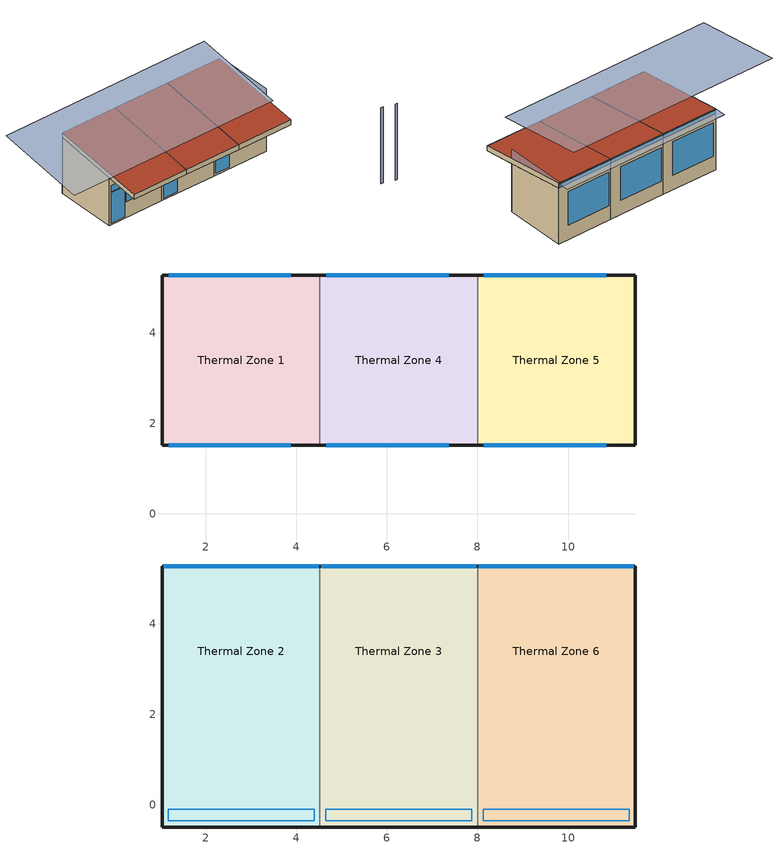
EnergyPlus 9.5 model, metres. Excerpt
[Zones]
Thermal Zone 1
 floor ground (ConcretoAD10cm): 4.52,5.27 4.52,1.51 1.04,1.51 1.04,5.27 z0
 wall outside (TabiqueR14cm): 1.04,1.51 4.52,1.51 z0:3; 4.52,5.27 1.04,5.27 z0:3.5; 1.04,5.27,3.5 1.04,5.27,0 1.04,1.51,0 1.04,1.51,3
 wall to Thermal Zone 4 (TabiqueR14cm): 4.52,5.27,3.5 4.52,1.51,3 4.52,1.51,0 4.52,5.27,0
 window (ASHRAE 189.1-2009 ExtWindow ClimateZone 4-5): 2.18,1.51 3.88,1.51 z1:2; 1.18,1.51 2.08,1.51 z0.1:2; 1.18,1.51 3.88,1.51 z2.05:2.45; 3.88,5.27 1.18,5.27 z0.9:3
Thermal Zone 4
 floor ground (ConcretoAD10cm): 8,5.27 8,1.51 4.52,1.51 4.52,5.27 z0
 wall outside (TabiqueR14cm): 8,5.27 4.52,5.27 z0:3.5; 4.52,1.51 8,1.51 z0:3
 wall to Thermal Zone 5 (TabiqueR14cm): 8,5.27,3.5 8,1.51,3 8,1.51,0 8,5.27,0
 window (ASHRAE 189.1-2009 ExtWindow ClimateZone 4-5): 7.36,5.27 4.66,5.27 z0.9:3; 4.66,1.51 5.56,1.51 z0.1:2; 4.66,1.51 7.36,1.51 z2.05:2.45; 5.66,1.51 7.36,1.51 z1:2
Thermal Zone 5
 floor ground (ConcretoAD10cm): 11.48,5.27 11.48,1.51 8,1.51 8,5.27 z0
 wall outside (TabiqueR14cm): 11.48,5.27 8,5.27 z0:3.5; 8,1.51 11.48,1.51 z0:3; 11.48,5.27,3.5 11.48,1.51,3 11.48,1.51,0 11.48,5.27,0
 window (ASHRAE 189.1-2009 ExtWindow ClimateZone 4-5): 10.84,5.27 8.14,5.27 z0.9:3; 9.14,1.51 10.84,1.51 z1:2; 8.14,1.51 9.04,1.51 z0.1:2; 8.14,1.51 10.84,1.51 z2.05:2.45
Thermal Zone 2
 floor outside (MorteroAD10cm): 4.52,1.51,3 4.52,-0.49,2.73 1.04,-0.49,2.73 1.04,1.51,3
 floor to Thermal Zone 1 (MorteroAD10cm): 4.52,5.27,3.5 4.52,1.51,3 1.04,1.51,3 1.04,5.27,3.5
 wall outside (MorteroAD10cm): 4.52,5.27 1.04,5.27 z3.5:3.8; 1.04,-0.49 4.52,-0.49 z2.73:3.03; 1.04,5.27,3.8 1.04,5.27,3.5 1.04,-0.49,2.73 1.04,-0.49,3.03
 wall to Thermal Zone 3 (MorteroAD10cm): 4.52,5.27,3.8 4.52,-0.49,3.03 4.52,-0.49,2.73 4.52,5.27,3.5
 window (ASHRAE 189.1-2009 ExtWindow ClimateZone 4-5): 4.49,5.27 1.07,5.27 z3.53:3.77
 roof outside (MorteroAD10cm): 4.52,-0.49,3.03 4.52,5.27,3.8 1.04,5.27,3.8 1.04,-0.49,3.03
 skylight (ASHRAE 189.1-2009 ExtWindow ClimateZone 4-5): 4.39,-0.1,2.79 4.39,-0.35,2.75 1.17,-0.35,2.75 1.17,-0.1,2.79
Thermal Zone 3
 floor outside (MorteroAD10cm): 8,1.51,3 8,-0.49,2.73 4.52,-0.49,2.73 4.52,1.51,3
 floor to Thermal Zone 4 (MorteroAD10cm): 8,5.27,3.5 8,1.51,3 4.52,1.51,3 4.52,5.27,3.5
 wall outside (MorteroAD10cm): 4.52,-0.49 8,-0.49 z2.73:3.03; 8,5.27 4.52,5.27 z3.5:3.8
 wall to Thermal Zone 6 (MorteroAD10cm): 8,5.27,3.8 8,-0.49,3.03 8,-0.49,2.73 8,5.27,3.5
 window (ASHRAE 189.1-2009 ExtWindow ClimateZone 4-5): 7.97,5.27 4.55,5.27 z3.53:3.77
 roof outside (MorteroAD10cm): 8,-0.49,3.03 8,5.27,3.8 4.52,5.27,3.8 4.52,-0.49,3.03
 skylight (ASHRAE 189.1-2009 ExtWindow ClimateZone 4-5): 7.87,-0.1,2.79 7.87,-0.35,2.75 4.65,-0.35,2.75 4.65,-0.1,2.79
Thermal Zone 6
 floor outside (MorteroAD10cm): 11.48,1.51,3 11.48,-0.49,2.73 8,-0.49,2.73 8,1.51,3
 floor to Thermal Zone 5 (MorteroAD10cm): 11.48,5.27,3.5 11.48,1.51,3 8,1.51,3 8,5.27,3.5
 wall outside (MorteroAD10cm): 11.48,5.27 8,5.27 z3.5:3.8; 8,-0.49 11.48,-0.49 z2.73:3.03; 11.48,5.27,3.8 11.48,-0.49,3.03 11.48,-0.49,2.73 11.48,5.27,3.5
 window (ASHRAE 189.1-2009 ExtWindow ClimateZone 4-5): 11.45,5.27 8.03,5.27 z3.53:3.77
 roof outside (MorteroAD10cm): 11.48,-0.49,3.03 11.48,5.27,3.8 8,5.27,3.8 8,-0.49,3.03
 skylight (ASHRAE 189.1-2009 ExtWindow ClimateZone 4-5): 11.35,-0.1,2.79 11.35,-0.35,2.75 8.13,-0.35,2.75 8.13,-0.1,2.79
shading: 14.16,-4.49 14.3,-4.49 z0:4.76; 11.48,5.27 11.48,5.97 1.04,5.97 1.04,5.27 z3.8; 10.48,-0.23,4.53 10.48,5.27,5.3 -2.72,5.27,5.3 -2.72,-0.23,4.53; 11.48,1.51,3.9 11.48,1.51,3.3 11.48,5.27,3.8 11.48,5.27,3.9
[Building]
Building 1: North Axis {deg}=-0
[Site:Location]
Temixco: Latitude {deg}=18.85; Longitude {deg}=-99.23; Time Zone {hr}=-6; Elevation {m}=1219
[SizingPeriod:WeatherFileDays]
Mayun: Begin Month=5; Begin Day of Month=1; End Month=6; End Day of Month=30; Day of Week for Start Day=Saturday; Use Weather File Daylight Saving Period=Yes; Use Weather File Rain and Snow Indicators=Yes
[Site:WeatherStation]
Wind Sensor Height Above Ground {m}=10; Wind Speed Profile Exponent=0.22; Wind Speed Profile Boundary Layer Thickness {m}=370; Air Temperature Sensor Height Above Ground {m}=1.5
[Site:HeightVariation]
Wind Speed Profile Exponent=0.22; Wind Speed Profile Boundary Layer Thickness {m}=370; Air Temperature Gradient Coefficient {K/m}=0.0065
[Site:GroundTemperature:BuildingSurface]
21, 21, 21, 21, 21, 21, 21, 21, 21, 21, 21, 21
[Material] Thermal Absorptance=0.9
Name | Roughness | Thickness {m} | Conductivity {W/m-K} | Density {kg/m3} | Specific Heat {J/kg-K} | Solar Absorptance | Visible Absorptance
ConcretoAD10cm | Rough | 0.1 | 2 | 2400 | 1000 | 0.6 | 0.6
MorteroAD10cm | Rough | 0.1 | 0.88 | 2800 | 896 | 0.2 | 0.2
TabiqueR14cm | MediumRough | 0.14 | 0.7 | 1970 | 800 | 0.65 | 0.65
[WindowMaterial:Glazing]
Theoretical Glass [207]: Optical Data Type=SpectralAverage; Thickness {m}=0.003; Solar Transmittance at Normal Incidence=0.3311; Front Side Solar Reflectance at Normal Incidence=0.6189; Back Side Solar Reflectance at Normal Incidence=0; Visible Transmittance at Normal Incidence=0.44; Front Side Visible Reflectance at Normal Incidence=0.51; Back Side Visible Reflectance at Normal Incidence=0; Infrared Transmittance at Normal Incidence=0; Front Side Infrared Hemispherical Emissivity=0.9; Back Side Infrared Hemispherical Emissivity=0.9; Conductivity {W/m-K}=0.0133; Dirt Correction Factor for Solar and Visible Transmittance=1; Solar Diffusing=No
[Construction]
ASHRAE 189.1-2009 ExtWindow ClimateZone 4-5: Theoretical Glass [207]
ConcretoAD10cm: ConcretoAD10cm
MorteroAD10cm: MorteroAD10cm
TabiqueR14cm: TabiqueR14cm
[Zone]
Thermal Zone 1; Thermal Zone 2; Thermal Zone 3; Thermal Zone 4; Thermal Zone 5; Thermal Zone 6
[AirflowNetwork:SimulationControl]
TVent: AirflowNetwork Control=MultizoneWithoutDistribution; Wind Pressure Coefficient Type=SurfaceAverageCalculation; Height Selection for Local Wind Pressure Calculation=OpeningHeight; Building Type=LowRise; Maximum Number of Iterations=500; Initialization Type=ZeroNodePressures; Relative Airflow Convergence Tolerance=0.0001; Absolute Airflow Convergence Tolerance {kg/s}=0.000001; Convergence Acceleration Limit=-.5; Azimuth Angle of Long Axis of Building {deg}=6; Ratio of Building Width Along Short Axis to Width Along Long Axis=1; Height Dependence of External Node Temperature=No; Solver=SkylineLU
[AirflowNetwork:MultiZone:Zone] Ventilation Control Mode=NoVent; Indoor and Outdoor Temperature Difference Upper Limit for Minimum Venting Open Factor {deltaC}=100; Indoor and Outdoor Enthalpy Difference Upper Limit for Minimum Venting Open Factor {deltaJ/kg}=300000
Thermal Zone 6; Thermal Zone 5; Thermal Zone 1; Thermal Zone 4; Thermal Zone 2; Thermal Zone 3
[AirflowNetwork:MultiZone:Surface] Window/Door Opening Factor, or Crack Factor=1; Ventilation Control Mode=ZoneLevel; Indoor and Outdoor Temperature Difference Upper Limit for Minimum Venting Open Factor {deltaC}=100; Indoor and Outdoor Enthalpy Difference Upper Limit for Minimum Venting Open Factor {deltaJ/kg}=300000; Equivalent Rectangle Method=PolygonHeight; Equivalent Rectangle Aspect Ratio=1
Name | Leakage Component
VTPiso; VTNorte; VTPC2; VTNC2; VTPC3; VTNC3 | InfiltraTec
VNorte; VSur; Sub Surface 14; Sub Surface 15; VNC2; VSC2; Sub Surface 10; Sub Surface 11; VNC3; VSC3; Sub Surface 4; Sub Surface 5 | InfiltraCub
[AirflowNetwork:MultiZone:ReferenceCrackConditions]
Infiltracion: Reference Temperature {C}=20; Reference Barometric Pressure {Pa}=87513; Reference Humidity Ratio {kgWater/kgDryAir}=0
[AirflowNetwork:MultiZone:Surface:Crack] Air Mass Flow Exponent=0.65; Reference Crack Conditions=Infiltracion
Name | Air Mass Flow Coefficient at Reference Conditions {kg/s}
InfiltraTec | 0.5
InfiltraCub | 0.05
